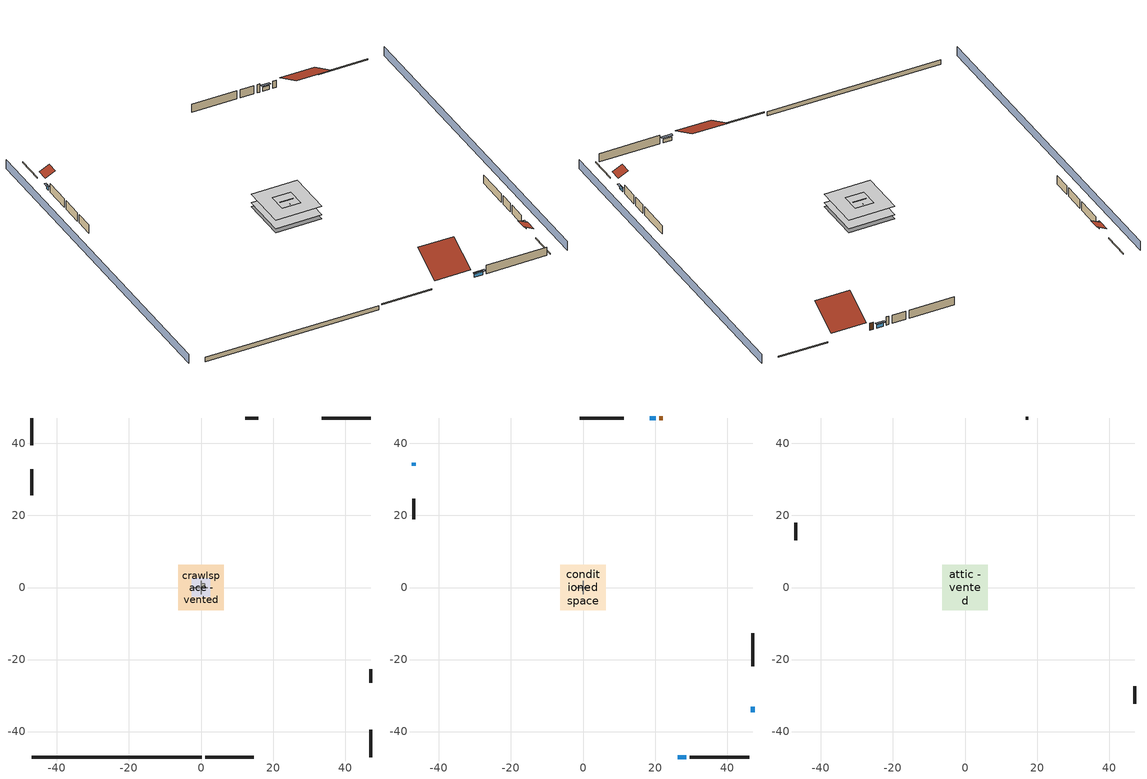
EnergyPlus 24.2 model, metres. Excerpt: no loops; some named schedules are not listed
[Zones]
air source heat pump airloop ret air zone
 floor adiabatic (AdiabaticConst): 0,0 0,1 1,1 1,0 z0
 wall adiabatic (AdiabaticConst): 0,1 0,0 1,0 1,1 0,1 z0:1
 ceiling adiabatic (AdiabaticConst): 1,0 1,1 0,1 0,0 z1
crawlspace - vented
 floor foundation (Slab2 construction): -6.28,-6.28 -6.28,6.28 6.28,6.28 6.28,-6.28 z-0.91
 wall outside (RimJoist1 construction): 1.14,-47.07 14.67,-47.07 z0.3:0.61
 wall outside (RimJoist2 construction): -47.07,47.07 -47.07,39.54 z0.3:0.61
 wall outside (RimJoist3 construction): 47.07,47.07 33.53,47.07 z0.3:0.61
 wall outside (RimJoist4 construction): 47.07,-47.07 47.07,-39.54 z0.3:0.61
 wall foundation (FoundationWall1 construction): -47.07,-47.07 0.21,-47.07 z-0.91:0.3
garage
 floor foundation (Slab1 construction): -2.59,-2.59 -2.59,2.59 2.59,2.59 2.59,-2.59 z0
 wall outside (Wall1 construction): -47.07,32.88 -47.07,25.57 z0.3:2.74
 wall outside (Wall12 construction): 47.07,-26.43 47.07,-22.77 z0.3:2.74
 wall outside (Wall2 construction): 15.94,47.07 12.29,47.07 z0.3:2.74
 wall to conditioned space (Wall5 construction Reversed): -1.83,0 1.83,0 z0.3:2.74
 wall to conditioned space (Wall6 construction Reversed): 0,-1.83 0,1.83 z0.3:2.74
conditioned space
 floor to crawlspace - vented (Floor2 construction): -6.28,-6.28 -6.28,6.28 6.28,6.28 6.28,-6.28 z0.3
 wall outside (AdiabaticWallConstruction 1): 22.09,47.07 21.17,47.07 z0.3:2.34
 wall outside (AdiabaticWallConstruction): 26.31,-47.07 28.71,-47.07 z0.3:1.37; -47.07,34.62 -47.07,33.81 z0.3:1.4; 20.25,47.07 18.49,47.07 z0.3:1.46; 47.07,-34.62 47.07,-33.16 z0.3:1.28
 wall outside (Wall3 construction): 29.64,-47.07 46.14,-47.07 z0.3:2.74
 wall outside (Wall4 construction): -47.07,24.64 -47.07,18.91 z0.3:2.74
 wall outside (Wall7 construction): 11.36,47.07 -0.94,47.07 z0.3:2.74
 wall outside (Wall8 construction): 47.07,-21.84 47.07,-12.68 z0.3:2.74
 window (WindowConstruction): 26.31,-47.07 28.71,-47.07 z0.3:1.37
 window (WindowConstruction 1): -47.07,34.62 -47.07,33.81 z0.3:1.4
 window (WindowConstruction 2): 20.25,47.07 18.49,47.07 z0.3:1.46
 window (WindowConstruction 3): 47.07,-34.62 47.07,-33.16 z0.3:1.28
 door (Door): 22.09,47.07 21.17,47.07 z0.3:2.34
attic - vented
 floor to garage (Floor1 construction): -2.59,-2.59 -2.59,2.59 2.59,2.59 2.59,-2.59 z2.74
 floor to conditioned space (Floor3 construction Reversed): -6.28,-6.28 -6.28,6.28 6.28,6.28 6.28,-6.28 z2.74
 wall outside (Wall10 construction): 47.07,-32.23 47.07,-27.35 z0.3:2.74
 wall outside (Wall11 construction): 17.56,47.07 16.87,47.07 z0.3:2.74
 wall outside (Wall9 construction): -47.07,17.98 -47.07,13.11 z0.3:2.74
 roof outside (Roof1 construction): 25.38,-47.07,2.74 25.38,-38.32,7.12 15.6,-38.32,7.12 15.6,-47.07,2.74
 roof outside (Roof2 construction): -47.07,35.55,2.74 -44.33,35.55,4.11 -44.33,38.61,4.11 -47.07,38.61,2.74
 roof outside (Roof3 construction): 47.07,-35.55,2.74 44.33,-35.55,4.11 44.33,-38.61,4.11 47.07,-38.61,2.74
 roof outside (Roof4 construction): 23.02,47.07,2.74 23.02,38.49,7.03 32.61,38.49,7.03 32.61,47.07,2.74
shading: -51.64,47.07 -51.64,-47.07 / 51.64,-47.07 51.64,47.07 z0:2.74; 29.02,-47.07 26,-47.07 26,-47.68 29.02,-47.68 z1.68; -47.07,33.51 -47.07,34.93 -47.68,34.93 -47.68,33.51 z1.71; 18.18,47.07 20.55,47.07 20.55,47.68 18.18,47.68 z1.77; 47.07,-32.85 47.07,-34.93 47.68,-34.93 47.68,-32.85 z1.58
[Building]
Building 1: Terrain=Suburbs
[Site:Location]
Portland Intl Arpt_OR: Latitude {deg}=45.59; Longitude {deg}=-122.6; Time Zone {hr}=-8; Elevation {m}=33; Keep Site Location Information=Yes
[Site:GroundTemperature:Shallow]
10.2558, 8.96328, 8.85977, 9.47314, 11.9355, 14.3863, 16.5111, 17.8571, 17.9714, 16.8767, 14.8061, 12.4304
[Site:WaterMainsTemperature]
Calculation Method=Schedule; Temperature Schedule=mains temperature schedule
[Material] Roughness=Rough; Thermal Absorptance=0.9
Name | Thickness {m} | Conductivity {W/m-K} | Density {kg/m3} | Specific Heat {J/kg-K} | Solar Absorptance | Visible Absorptance
ceiling loosefill ins | 0.254 | 0.0480833 | 16.02 | 1046.75 | 0.7 | 0.7
ceiling stud and cavity | 0.1397 | 1.39189 | 65.682 | 1177.47 | 0.7 | 0.7
ceiling stud and cavity 1 | 0.1397 | 0.104117 | 65.682 | 1177.47 | 0.7 | 0.7
concrete 4.0 in. | 0.1016 | 1.803125 | 2242.8 | 837.4 | 0.7 | 0.7
concrete 8.0 in. | 0.2032 | 1.803125 | 2242.8 | 837.4 | 0.7 | 0.7
door material | 0.04445 | 0.0612267 | 512.64 | 1214.23 | 0.7 | 0.7
floor covering | 0.0127 | 0.0433444 | 54.468 | 1339.84 | 0.6 | 0.6
floor stud and cavity | 0.1397 | 0.923637 | 92.3553 | 1139.71 | 0.7 | 0.7
furniture material conditioned space 1; furniture material garage 1 | 0.1524 | 0.115458 | 640.8 | 1214.23 | 0.6 | 0.6
gypsum board | 0.0127 | 0.160291 | 801 | 837.4 | 0.6 | 0.6
osb sheathing 0.5 in. | 0.0127 | 0.115458 | 512.64 | 1214.23 | 0.6 | 0.6
osb sheathing 0.5 in. 1; osb sheathing 0.5 in. 2; osb sheathing 0.5 in. 3 | 0.0127 | 0.115458 | 512.64 | 1214.23 | 0.7 | 0.7
osb sheathing 0.75 in. | 0.01905 | 0.115458 | 512.64 | 1214.23 | 0.7 | 0.7
rim joist stud and cavity | 0.0508 | 0.178688 | 50.32683 | 1063.81 | 0.6 | 0.6
roof rigid ins | 0.00329814 | 0.029427 | 32.04 | 1214.23 | 0.7 | 0.7
slate or tile shingles | 0.01905 | 0.840978 | 1899.972 | 799.717 | 0.75 | 0.75
soil 0.5 in. | 0.0127 | 1.3848 | 1842.3 | 418.7 | 0.7 | 0.7
wall rigid ins | 0.512978 | 0.029427 | 32.04 | 1214.23 | 0.7 | 0.7
wall stud and cavity | 0.1397 | 0.727959 | 139.0536 | 1170.24 | 0.6 | 0.6
wall stud and cavity 1 | 0.1397 | 0.550994 | 139.0536 | 1170.24 | 0.7 | 0.7
wall stud and cavity 2 | 0.1397 | 0.335416 | 139.0536 | 1170.24 | 0.7 | 0.7
wall stud and cavity 3 | 0.0889 | 0.380278 | 52.3479 | 1209.89 | 0.7 | 0.7
wall stud and cavity 4 | 0.0889 | 0.391764 | 83.0341 | 1211.67 | 0.7 | 0.7
wood siding | 0.0254 | 0.102417 | 544.68 | 1172.36 | 0.85 | 0.85
wood siding 1; wood siding 2 | 0.0254 | 0.102417 | 544.68 | 1172.36 | 0.7 | 0.7
[Material:NoMass]
Adiabatic: Roughness=Rough; Thermal Resistance {m2-K/W}=176.1; Thermal Absorptance=0.9; Solar Absorptance=0.7; Visible Absorptance=0.7
[WindowMaterial:SimpleGlazingSystem]
WindowMaterial: U-Factor {W/m2-K}=1.64662; Solar Heat Gain Coefficient=0.26
[Construction]
AdiabaticConst: Adiabatic
AdiabaticWallConstruction: wood siding 1, wall rigid ins, wall stud and cavity 3, gypsum board
AdiabaticWallConstruction 1: wood siding 2, wall rigid ins, wall stud and cavity 3, gypsum board
Door: door material
Floor1 construction: ceiling stud and cavity
Floor2 construction: floor stud and cavity, osb sheathing 0.75 in., floor covering
Floor3 construction Reversed: gypsum board, ceiling stud and cavity 1, ceiling loosefill ins
FoundationWall1 construction: concrete 8.0 in.
furniture construction conditioned space 1: furniture material conditioned space 1
furniture construction garage 1: furniture material garage 1
PartitionWallConstruction: gypsum board, wall stud and cavity 4, gypsum board
RimJoist1 construction; RimJoist2 construction; RimJoist3 construction; RimJoist4 construction: wood siding, rim joist stud and cavity
Roof1 construction; Roof2 construction; Roof3 construction; Roof4 construction: slate or tile shingles, roof rigid ins, osb sheathing 0.5 in.
Slab1 construction: concrete 4.0 in.
Slab2 construction: soil 0.5 in.
Wall1 construction; Wall2 construction: wood siding, osb sheathing 0.5 in. 1, wall stud and cavity
Wall10 construction; Wall11 construction; Wall12 construction; Wall9 construction: wood siding, osb sheathing 0.5 in. 2, wall stud and cavity
Wall3 construction; Wall4 construction: wood siding, osb sheathing 0.5 in. 1, wall stud and cavity 1, gypsum board
Wall5 construction Reversed: gypsum board, wall stud and cavity 2, osb sheathing 0.5 in. 2
Wall6 construction Reversed: gypsum board, wall stud and cavity 2, osb sheathing 0.5 in. 3
Wall7 construction; Wall8 construction: wood siding, osb sheathing 0.5 in. 2, wall stud and cavity 1, gypsum board
WindowConstruction; WindowConstruction 1; WindowConstruction 2; WindowConstruction 3: WindowMaterial
[Zone] Multiplier=1
Name | Volume {m3} | Part of Total Floor Area
air source heat pump airloop ret air zone | 1 | No
attic - vented | 186.8 | Yes
conditioned space | 384.656 | Yes
crawlspace - vented | 192.328 | Yes
garage | 65.242 | Yes
[Space]
Name | Zone | Space Type | Volume {m3}
air source heat pump airloop ret air space | air source heat pump airloop ret air zone | Plenum Space Type
attic - vented 1 | attic - vented |  | 186.8
conditioned space 1 | conditioned space |  | 384.656
crawlspace - vented 1 | crawlspace - vented |  | 192.328
garage 1 | garage |  | 65.242
[SpaceList]
Plenum Space Type: air source heat pump airloop ret air space
[OtherEquipment] Design Level Calculation Method=EquipmentLevel
Name | Fuel Type | Zone or ZoneList or Space or SpaceList | Schedule | Design Level {W} | Fraction Latent | Fraction Radiant | Fraction Lost
air source heat pump airloop_0 RetCondToRP; air source heat pump airloop_0 RetSensLkToRP | None | air source heat pump airloop ret air space | Always On Discrete | 0 | 0 | 0 | 0
air source heat pump airloop_0 RetLatLkToRP | None | air source heat pump airloop ret air space | Always On Discrete | 0 | 1 | 0 | 0
air source heat pump airloop_0 SupCondToLv; air source heat pump airloop_0 SupSensLkToCond; mech vent house fan sensible load | None | conditioned space 1 | Always On Discrete | 0 | 0 | 0 | 0
air source heat pump airloop_0 SupLatLkToCond; mech vent house fan latent load | None | conditioned space 1 | Always On Discrete | 0 | 1 | 0 | 0
clothes dryer 1 | Electricity | conditioned space 1 | clothes_dryer | 0 | 0.015 | 0.081 | 0.85
cooking range 1 | Electricity | conditioned space 1 | cooking_range | 0 | 0.08 | 0.432 | 0.2
general water use latent | None | conditioned space 1 | general water use schedule | 44.1266 | 1 | 0 | 0
general water use sensible | None | conditioned space 1 | general water use schedule | -43.4886 | 0 | 0.6 | 0
air source heat pump airloop_0 RetCondToDZ; air source heat pump airloop_0 SupCondToDZ; air source heat pump airloop_0 SupSensLkToDZ | None | crawlspace - vented 1 | Always On Discrete | 0 | 0 | 0 | 0
air source heat pump airloop_0 SupLatLkToDZ | None | crawlspace - vented 1 | Always On Discrete | 0 | 1 | 0 | 0
water heater energy adjustment1 | Electricity | garage 1 | Always On Discrete | 0.01 | 0 | 0 | 1
water heater lat | None | garage 1 | Always On Discrete | 0 | 1 | 0 | 0
water heater sens | None | garage 1 | Always On Discrete | 0 | 0 | 0 | 0
[ZoneInfiltration:EffectiveLeakageArea] Schedule=Always On Discrete
Name | Zone or Space | Effective Air Leakage Area {cm2} | Stack Coefficient | Wind Coefficient
infil attic - vented 1 | attic - vented 1 | 6149.57 | 0.000211209 | 3.76281e-05
infil garage 1 | garage 1 | 203.878 | 0.000129147 | 4.64657e-05
[ZoneMixing] Schedule=Always On Continuous; Design Flow Rate Calculation Method=Flow/Zone; Design Flow Rate {m3/s}=0
Name | Zone or Space | Source Zone or Space
whole house fan mix | attic - vented | conditioned space
air source heat pump airloop_0 ZoneMixDZToCond mix | conditioned space | crawlspace - vented
air source heat pump airloop_0 ZoneMixCondToDZ mix | crawlspace - vented | conditioned space
[SurfaceProperty:IncidentSolarMultiplier] Incident Solar Multiplier=1; Incident Solar Multiplier Schedule=trans schedule winter=0.85 summer=0.7
Window1; Window2; Window3; Window4
[InternalMass]
Name | Construction | Zone or ZoneList | Space or SpaceList | Surface Area {m2}
furniture mass conditioned space 1 | furniture construction conditioned space 1 | conditioned space | conditioned space 1 | 63.09974
partition wall mass | PartitionWallConstruction | conditioned space | conditioned space 1 | 157.749
furniture mass garage 1 | furniture construction garage 1 | garage | garage 1 | 2.67561
[Lights] Design Level Calculation Method=LightingLevel; Return Air Fraction=0; Fraction Radiant=0.6; Fraction Visible=0.2; Fraction Replaceable=1
Name | Zone or ZoneList or Space or SpaceList | Schedule | Lighting Level {W}
interior lighting | conditioned space 1 | lighting_interior | 1064.33
garage lighting | garage 1 | lighting_garage | 54.7006
[People]
occupants: Zone or ZoneList or Space or SpaceList=conditioned space 1; Number of People Schedule=occupants; Number of People Calculation Method=People; Number of People=2; Fraction Radiant=0.314171; Sensible Heat Fraction=0.56303; Activity Level Schedule=occupants activity schedule; Carbon Dioxide Generation Rate {m3/s-W}=0; Enable ASHRAE 55 Comfort Warnings=No; Mean Radiant Temperature Calculation Type=EnclosureAveraged
[ElectricEquipment] Zone or ZoneList or Space or SpaceList=conditioned space 1; Design Level Calculation Method=EquipmentLevel
Name | Schedule | Design Level {W} | Fraction Latent | Fraction Radiant | Fraction Lost
ceiling fan | ceiling_fan | 17.3202 | 0 | 0.558 | 0
clothes dryer | clothes_dryer | 7028.75 | 0.015 | 0.081 | 0.85
clothes washer | clothes_washer | 322.059 | 0.03 | 0.162 | 0.7
cooking range | cooking_range | 516.882 | 0.08 | 0.432 | 0.2
fridge | fridge schedule | 51.9007 | 0 | 0.6 | 0
mech vent bath fan 0 | mech vent bath fan 0 schedule | 30 | 0 | 0 | 1
mech vent house fan | mech vent house fan schedule | 0 | 0 | 0 | 1
mech vent house fan cfis | mech vent house fan cfis schedule | 0 | 0 | 0 | 0
mech vent range fan 0 | mech vent range fan 0 schedule | 30 | 0 | 0 | 1
misc permanent spa heater | misc permanent spa heater schedule | 341.201 | 0 | 0 | 1
misc permanent spa pump | misc permanent spa pump schedule | 356.813 | 0 | 0 | 1
misc plug loads | plug_loads_other | 648.251 | 0.021 | 0.558 | 0.049
misc tv | plug_loads_tv | 833.487 | 0 | 0.6 | 0
whole house fan | Always On Discrete | 0 | 0 | 0 | 1
[ZoneInfiltration:DesignFlowRate] Schedule=Always On Discrete
Name | Zone or ZoneList or Space or SpaceList | Design Flow Rate Calculation Method | Design Flow Rate {m3/s} | Air Changes per Hour {1/hr} | Constant Term Coefficient | Temperature Term Coefficient | Velocity Term Coefficient | Velocity Squared Term Coefficient
infil flow; natural vent flow; whole house fan flow | conditioned space 1 | Flow/Zone | 0
crawlspace_vented 1 duct leakage imbalance infil flow | crawlspace - vented 1 | Flow/Zone | 0
infil crawlspace - vented 1 | crawlspace - vented 1 | AirChanges/Hour |  | 2.6013 | 1 | 0 | 0 | 0
[SurfaceProperty:ExposedFoundationPerimeter] Exposed Perimeter Calculation Method=TotalExposedPerimeter
Name | Total Exposed Perimeter {m}
Slab2 | 47.27448
Slab1 | 14.6304
[AvailabilityManager:Scheduled]
air source heat pump airloop Availability Manager: Schedule=Always On Discrete
[AirLoopHVAC:ReturnPlenum]
Air Loop HVAC Return Plenum 1: Zone=air source heat pump airloop ret air zone
[Foundation:Kiva] Wall Depth Below Slab {m}=0.2032
Name | Initial Indoor Air Temperature {C} | Wall Height Above Grade {m}
Foundation Kiva 1 | 13.4258 | 0.1016
Foundation Kiva 2 | 7.91658 | 0.3048
[Foundation:Kiva:Settings]
Soil Conductivity {W/m-K}=1.3848; Soil Density {kg/m3}=1842.3; Soil Specific Heat {J/kg-K}=418.7; Ground Solar Absorptivity=0.9; Ground Thermal Absorptivity=0.9; Ground Surface Roughness {m}=0.03; Far-Field Width {m}=40; Deep-Ground Boundary Condition=ZeroFlux; Deep-Ground Depth {m}=40; Minimum Cell Dimension {m}=0.2; Maximum Cell Growth Coefficient=3; Simulation Timestep=Timestep
[Exterior:Lights]
exterior lighting: Schedule=exterior lighting schedule; Design Level {W}=42.5523
[EnergyManagementSystem:GlobalVariable]
air_source_heat_pump_airloop_0_DuctImbalLkExhFanEquivCond
air_source_heat_pump_airloop_0_DuctImbalLkExhFanEquivDZ
air_source_heat_pump_airloop_0_DuctImbalLkSupFanEquivCond
air_source_heat_pump_airloop_0_DuctImbalLkSupFanEquivDZ
air_source_heat_pump_airloop_0_DZ_T
air_source_heat_pump_airloop_0_DZ_W
air_source_heat_pump_airloop_0_RetCondToDZ
air_source_heat_pump_airloop_0_RetCondToRP
air_source_heat_pump_airloop_0_RetLatLkToRP
air_source_heat_pump_airloop_0_RetSensLkToRP
air_source_heat_pump_airloop_0_SupCondToDZ
air_source_heat_pump_airloop_0_SupCondToLv
air_source_heat_pump_airloop_0_SupLatLkToCond
air_source_heat_pump_airloop_0_SupLatLkToDZ
air_source_heat_pump_airloop_0_SupSensLkToCond
air_source_heat_pump_airloop_0_SupSensLkToDZ
air_source_heat_pump_airloop_0_ZoneMixCondToDZ
air_source_heat_pump_airloop_0_ZoneMixDZToCond
air_source_heat_pump_airloop_AH_MFR
air_source_heat_pump_airloop_AH_Tout
air_source_heat_pump_airloop_AH_VFR
air_source_heat_pump_airloop_AH_Wout
air_source_heat_pump_airloop_Fan_RTF
air_source_heat_pump_airloop_RA_T
air_source_heat_pump_airloop_Ra_W
infil_program_Qfan
infil_program_Qinf
natural_vent_program_Qnv
natural_vent_program_Qwhf
[EnergyManagementSystem:Sensor]
Name | Output:Variable or Output:Meter Index Key | Output:Variable or Output:Meter
airflow_gain | infil flow | Infiltration Sensible Heat Gain Energy
airflow_gain_1 | natural vent flow | Infiltration Sensible Heat Gain Energy
airflow_gain_2 | whole house fan flow | Infiltration Sensible Heat Gain Energy
airflow_loss | infil flow | Infiltration Sensible Heat Loss Energy
airflow_loss_1 | natural vent flow | Infiltration Sensible Heat Loss Energy
airflow_loss_2 | whole house fan flow | Infiltration Sensible Heat Loss Energy
air_source_heat_pump_airloop_0_DZ_T_s | crawlspace - vented | Zone Air Temperature
air_source_heat_pump_airloop_0_DZ_W_s | crawlspace - vented | Zone Mean Air Humidity Ratio
air_source_heat_pump_airloop_AH_MFR_s | Node 7 | System Node Mass Flow Rate
air_source_heat_pump_airloop_AH_Tout_s | Node 7 | System Node Temperature
air_source_heat_pump_airloop_AH_VFR_s | Node 7 | System Node Current Density Volume Flow Rate
air_source_heat_pump_airloop_AH_Wout_s | Node 7 | System Node Humidity Ratio
air_source_heat_pump_airloop_RA_T_s | Node 10 | System Node Temperature
air_source_heat_pump_airloop_Ra_W_s | Node 10 | System Node Humidity Ratio
clg_load_cond |  | Cooling:EnergyTransfer:Zone:CONDITIONED SPACE
clg_load_duct |  | Cooling:EnergyTransfer:Zone:AIR SOURCE HEAT PUMP AIRLOOP RET AIR ZONE
clg_sp_s; clg_sp_s_1 | cooling setpoint | Schedule Value
clothes_dryer_exhaust_0_sch_s | clothes_dryer | Schedule Value
cool_season | cooling season schedule | Schedule Value
ducts_conv | air source heat pump airloop_0 RetCondToRP | Other Equipment Convective Heating Energy
ducts_conv_1 | air source heat pump airloop_0 RetLatLkToRP | Other Equipment Convective Heating Energy
ducts_conv_2 | air source heat pump airloop_0 RetSensLkToRP | Other Equipment Convective Heating Energy
ducts_conv_3 | air source heat pump airloop_0 SupCondToLv | Other Equipment Convective Heating Energy
ducts_conv_4 | air source heat pump airloop_0 SupLatLkToCond | Other Equipment Convective Heating Energy
ducts_conv_5 | air source heat pump airloop_0 SupSensLkToCond | Other Equipment Convective Heating Energy
ducts_rad | air source heat pump airloop_0 RetCondToRP | Other Equipment Radiant Heating Energy
ducts_rad_1 | air source heat pump airloop_0 RetLatLkToRP | Other Equipment Radiant Heating Energy
ducts_rad_2 | air source heat pump airloop_0 RetSensLkToRP | Other Equipment Radiant Heating Energy
ducts_rad_3 | air source heat pump airloop_0 SupCondToLv | Other Equipment Radiant Heating Energy
ducts_rad_4 | air source heat pump airloop_0 SupLatLkToCond | Other Equipment Radiant Heating Energy
ducts_rad_5 | air source heat pump airloop_0 SupSensLkToCond | Other Equipment Radiant Heating Energy
htg_load_cond |  | Heating:EnergyTransfer:Zone:CONDITIONED SPACE
htg_load_duct |  | Heating:EnergyTransfer:Zone:AIR SOURCE HEAT PUMP AIRLOOP RET AIR ZONE
htg_sp_s; htg_sp_s_1 | heating setpoint | Schedule Value
ig_ee_conv | ceiling fan | Electric Equipment Convective Heating Energy
ig_ee_conv_1 | clothes dryer | Electric Equipment Convective Heating Energy
ig_ee_conv_3 | cooking range | Electric Equipment Convective Heating Energy
ig_ee_conv_4 | fridge | Electric Equipment Convective Heating Energy
ig_ee_conv_5 | misc permanent spa heater | Electric Equipment Convective Heating Energy
ig_ee_conv_6 | misc permanent spa pump | Electric Equipment Convective Heating Energy
ig_ee_conv_7 | misc plug loads | Electric Equipment Convective Heating Energy
ig_ee_conv_8 | misc tv | Electric Equipment Convective Heating Energy
ig_ee_conv_9 | whole house fan | Electric Equipment Convective Heating Energy
ig_ee_rad | ceiling fan | Electric Equipment Radiant Heating Energy
ig_ee_rad_1 | clothes dryer | Electric Equipment Radiant Heating Energy
ig_ee_rad_3 | cooking range | Electric Equipment Radiant Heating Energy
ig_ee_rad_4 | fridge | Electric Equipment Radiant Heating Energy
ig_ee_rad_5 | misc permanent spa heater | Electric Equipment Radiant Heating Energy
ig_ee_rad_6 | misc permanent spa pump | Electric Equipment Radiant Heating Energy
ig_ee_rad_7 | misc plug loads | Electric Equipment Radiant Heating Energy
ig_ee_rad_8 | misc tv | Electric Equipment Radiant Heating Energy
ig_ee_rad_9 | whole house fan | Electric Equipment Radiant Heating Energy
ig_lgt_conv | interior lighting | Lights Convective Heating Energy
ig_lgt_rad | interior lighting | Lights Radiant Heating Energy
ig_lgt_vis | interior lighting | Lights Visible Radiation Heating Energy
ig_oe_conv | clothes dryer 1 | Other Equipment Convective Heating Energy
ig_oe_conv_1 | cooking range 1 | Other Equipment Convective Heating Energy
ig_oe_conv_2 | general water use latent | Other Equipment Convective Heating Energy
ig_oe_conv_3 | general water use sensible | Other Equipment Convective Heating Energy
ig_oe_rad | clothes dryer 1 | Other Equipment Radiant Heating Energy
ig_oe_rad_1 | cooking range 1 | Other Equipment Radiant Heating Energy
ig_oe_rad_2 | general water use latent | Other Equipment Radiant Heating Energy
ig_oe_rad_3 | general water use sensible | Other Equipment Radiant Heating Energy
ig_ppl_conv | occupants | People Convective Heating Energy
ig_ppl_rad | occupants | People Radiant Heating Energy
im_conv | furniture mass conditioned space 1 | Surface Inside Face Convection Heat Gain Energy
im_conv_1 | partition wall mass | Surface Inside Face Convection Heat Gain Energy
im_ig | furniture mass conditioned space 1 | Surface Inside Face Internal Gains Radiation Heat Gain Energy
im_ig_1 | partition wall mass | Surface Inside Face Internal Gains Radiation Heat Gain Energy
im_lgt | furniture mass conditioned space 1 | Surface Inside Face Lights Radiation Heat Gain Energy
im_lgt_1 | partition wall mass | Surface Inside Face Lights Radiation Heat Gain Energy
im_sol | furniture mass conditioned space 1 | Surface Inside Face Solar Radiation Heat Gain Energy
im_sol_1 | partition wall mass | Surface Inside Face Solar Radiation Heat Gain Energy
im_surf | furniture mass conditioned space 1 | Surface Inside Face Net Surface Thermal Radiation Heat Gain Energy
im_surf_1 | partition wall mass | Surface Inside Face Net Surface Thermal Radiation Heat Gain Energy
mech_vent_bath_fan_0_sch_s | mech vent bath fan 0 schedule | Schedule Value
mech_vent_range_fan_0_sch_s | mech vent range fan 0 schedule | Schedule Value
mv_conv | mech vent bath fan 0 | Electric Equipment Convective Heating Energy
mv_conv_1 | mech vent house fan | Electric Equipment Convective Heating Energy
mv_conv_2 | mech vent house fan cfis | Electric Equipment Convective Heating Energy
mv_conv_3 | mech vent range fan 0 | Electric Equipment Convective Heating Energy
mv_conv_4 | mech vent house fan latent load | Other Equipment Convective Heating Energy
mv_conv_5 | mech vent house fan sensible load | Other Equipment Convective Heating Energy
mv_rad | mech vent bath fan 0 | Electric Equipment Radiant Heating Energy
mv_rad_1 | mech vent house fan | Electric Equipment Radiant Heating Energy
mv_rad_2 | mech vent house fan cfis | Electric Equipment Radiant Heating Energy
mv_rad_3 | mech vent range fan 0 | Electric Equipment Radiant Heating Energy
